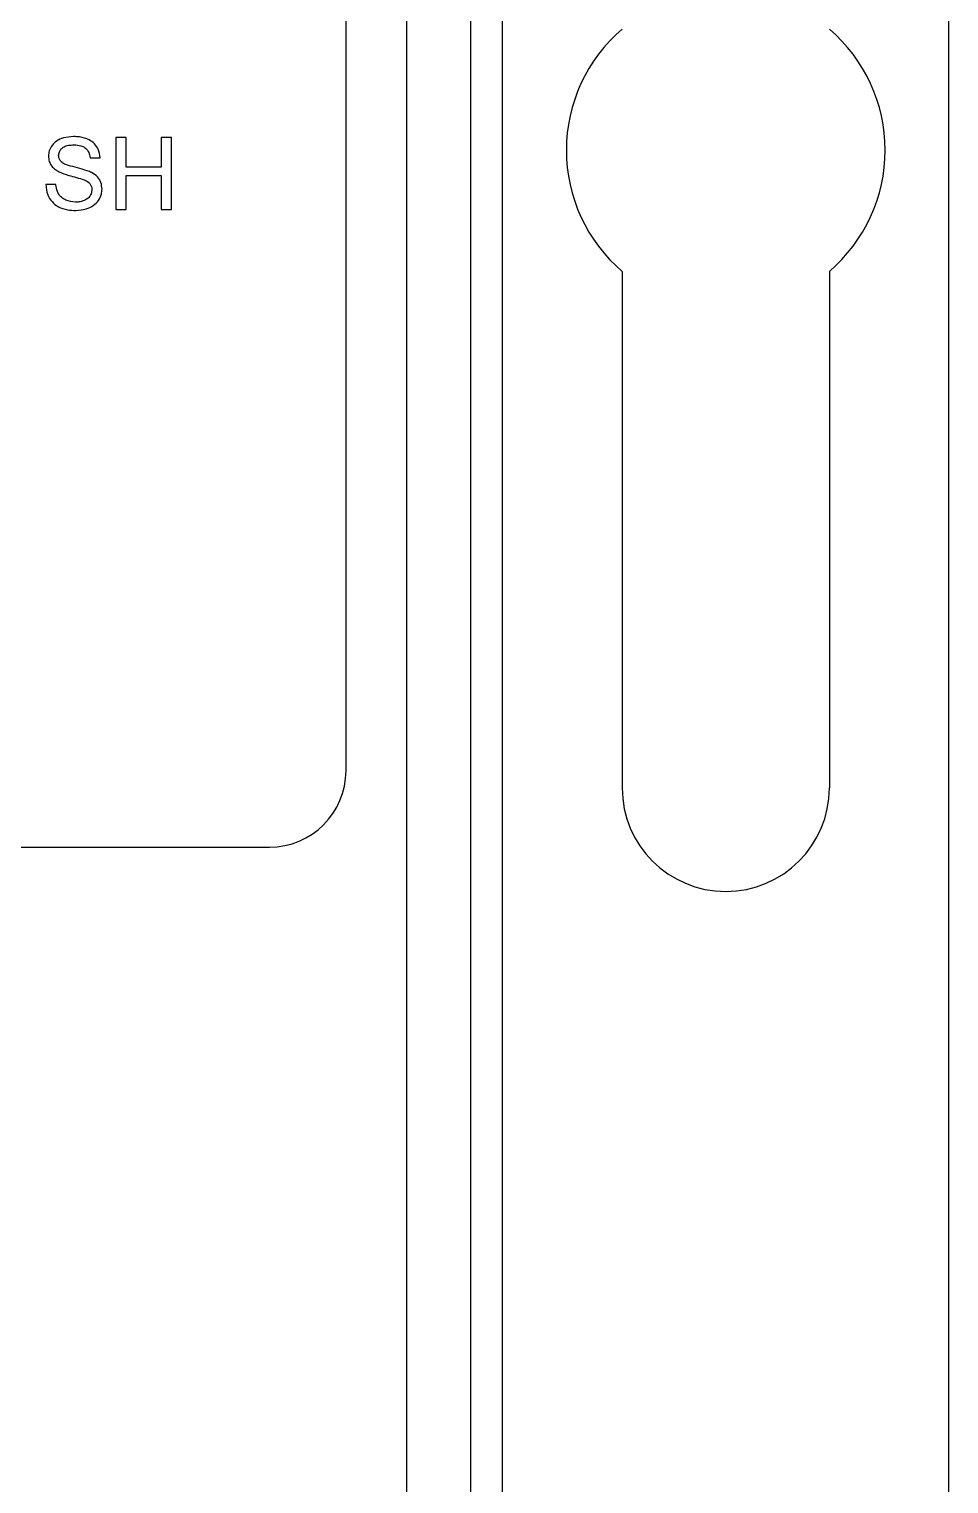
# Model space of a CAD drawing. Extents: x 75 to 2075, y 25 to 1460.
# Drawn here: x 888.8 to 924.9, y 1119.6 to 1176.6 of the extents above; entities that cross this region are included whole.
import ezdxf

# ---------------------------------------------------------------- set-up
doc = ezdxf.new("R2010")
doc.units = 0
doc.header["$LTSCALE"] = 5
doc.linetypes.add('SLD-KATı', pattern=[0])
doc.layers.get('0').update_dxf_attribs({"linetype": 'CONTINUOUS'})

msp = doc.modelspace()

# ---------------------------------------------------------------- linework, layer by layer
at = {"color": 7, "linetype": 'SLD-KATı'}
for p, q in [((906.127, 705.231), (906.127, 1228.103)), ((924.877, 574.53), (924.877, 1221.853)), ((901.237, 1147.529), (901.237, 1221.529)), ((892.614, 1172.354), (892.215, 1172.354)), ((892.215, 1172.354), (892.215, 1169.529)), ((892.614, 1171.195), (892.614, 1172.354)), ((893.99, 1172.354), (893.99, 1171.195)), ((894.388, 1172.354), (893.99, 1172.354)), ((894.388, 1169.529), (894.388, 1172.354)), ((891.201, 1171.557), (891.6, 1171.557)), ((893.99, 1171.195), (892.614, 1171.195)), ((889.861, 1170.507), (889.463, 1170.507)), ((892.614, 1169.529), (892.614, 1170.869)), ((892.614, 1170.869), (893.99, 1170.869)), ((893.99, 1170.869), (893.99, 1169.529)), ((892.215, 1169.529), (892.614, 1169.529)), ((893.99, 1169.529), (894.388, 1169.529)), ((912.065, 1167.104), (912.065, 1146.853)), ((920.19, 1167.104), (920.19, 1146.853)), ((804.237, 1144.529), (898.237, 1144.529))]:
    msp.add_line(p, q, dxfattribs=at)
at = {"color": 8, "linetype": 'SLD-KATı'}
for p, q in [((907.377, 701.769), (907.377, 1228.103)), ((903.627, 731.578), (903.627, 1226.942))]:
    msp.add_line(p, q, dxfattribs=at)
at = {"color": 7, "linetype": 'SLD-KATı'}
for centre, radius, start, end in [((916.127, 1171.853), 6.25, 130.5416, 229.4584), ((916.127, 1171.853), 6.25, 310.5416, 49.4584), ((898.237, 1147.529), 3, 270, 0), ((916.127, 1146.853), 4.062, 180, 0)]:
    msp.add_arc(centre, radius, start, end, dxfattribs=at)
for points, knots in [([(890.552, 1172.39), (890.417, 1172.38), (890.183, 1172.364), (889.89, 1172.233), (889.7, 1172.051), (889.591, 1171.84), (889.578, 1171.688), (889.571, 1171.616)], [0, 0, 0, 0, 0.288632, 0.502196, 0.674256, 0.846255, 1, 1, 1, 1]), ([(891.6, 1171.557), (891.583, 1171.673), (891.554, 1171.874), (891.384, 1172.117), (891.134, 1172.295), (890.842, 1172.38), (890.632, 1172.387), (890.552, 1172.39)], [0, 0, 0, 0, 0.231358, 0.404142, 0.57721, 0.839516, 1, 1, 1, 1]), ([(889.571, 1171.616), (889.577, 1171.549), (889.589, 1171.412), (889.689, 1171.228), (889.83, 1171.093), (889.939, 1171.033), (889.988, 1171.006)], [0, 0, 0, 0, 0.258238, 0.522147, 0.78533, 1, 1, 1, 1]), ([(889.97, 1171.642), (889.975, 1171.693), (889.985, 1171.789), (890.07, 1171.908), (890.189, 1172.003), (890.364, 1172.056), (890.496, 1172.061), (890.568, 1172.064)], [0, 0, 0, 0, 0.1843181, 0.3482883, 0.5148051, 0.7381155, 1, 1, 1, 1]), ([(890.071, 1171.393), (890.043, 1171.427), (889.987, 1171.494), (889.972, 1171.588), (889.97, 1171.636), (889.97, 1171.642)], [0, 0, 0, 0, 0.473737, 0.932456, 1, 1, 1, 1]), ([(890.568, 1172.064), (890.66, 1172.059), (890.807, 1172.052), (890.996, 1171.968), (891.12, 1171.842), (891.182, 1171.695), (891.196, 1171.596), (891.201, 1171.557)], [0, 0, 0, 0, 0.300961, 0.484472, 0.669418, 0.871054, 1, 1, 1, 1]), ([(891.182, 1171.014), (891.055, 1171.057), (890.807, 1171.143), (890.453, 1171.226), (890.197, 1171.297), (890.092, 1171.377), (890.071, 1171.393)], [0, 0, 0, 0, 0.340481, 0.667358, 0.9319, 1, 1, 1, 1]), ([(889.463, 1170.507), (889.479, 1170.371), (889.507, 1170.128), (889.696, 1169.825), (889.966, 1169.611), (890.3, 1169.505), (890.536, 1169.496), (890.646, 1169.492)], [0, 0, 0, 0, 0.2314614, 0.4132103, 0.5957423, 0.8114446, 1, 1, 1, 1]), ([(890.628, 1169.818), (890.5, 1169.832), (890.301, 1169.853), (890.069, 1169.998), (889.923, 1170.186), (889.878, 1170.371), (889.864, 1170.485), (889.861, 1170.507)], [0, 0, 0, 0, 0.3327603, 0.5148684, 0.6985643, 0.9426301, 1, 1, 1, 1]), ([(889.988, 1171.006), (890.113, 1170.956), (890.336, 1170.868), (890.673, 1170.791), (890.873, 1170.725), (890.973, 1170.693)], [0, 0, 0, 0, 0.389458, 0.6947094, 1, 1, 1, 1]), ([(890.973, 1170.693), (891.034, 1170.664), (891.132, 1170.619), (891.229, 1170.506), (891.269, 1170.406), (891.272, 1170.339), (891.274, 1170.311)], [0, 0, 0, 0, 0.387898, 0.614282, 0.840639, 1, 1, 1, 1]), ([(891.672, 1170.33), (891.663, 1170.42), (891.647, 1170.595), (891.492, 1170.828), (891.319, 1170.949), (891.207, 1171.002), (891.182, 1171.014)], [0, 0, 0, 0, 0.299466, 0.58493, 0.905776, 1, 1, 1, 1]), ([(891.274, 1170.311), (891.266, 1170.254), (891.252, 1170.142), (891.159, 1170), (891.011, 1169.891), (890.828, 1169.828), (890.69, 1169.821), (890.628, 1169.818)], [0, 0, 0, 0, 0.190962, 0.369224, 0.544472, 0.79445, 1, 1, 1, 1]), ([(890.646, 1169.492), (890.781, 1169.502), (891.025, 1169.521), (891.333, 1169.669), (891.54, 1169.876), (891.654, 1170.104), (891.667, 1170.263), (891.672, 1170.33)], [0, 0, 0, 0, 0.273399, 0.495017, 0.678671, 0.862184, 1, 1, 1, 1])]:
    msp.add_open_spline(points, degree=3, knots=knots, dxfattribs=at)

doc.saveas('drawing.dxf')
